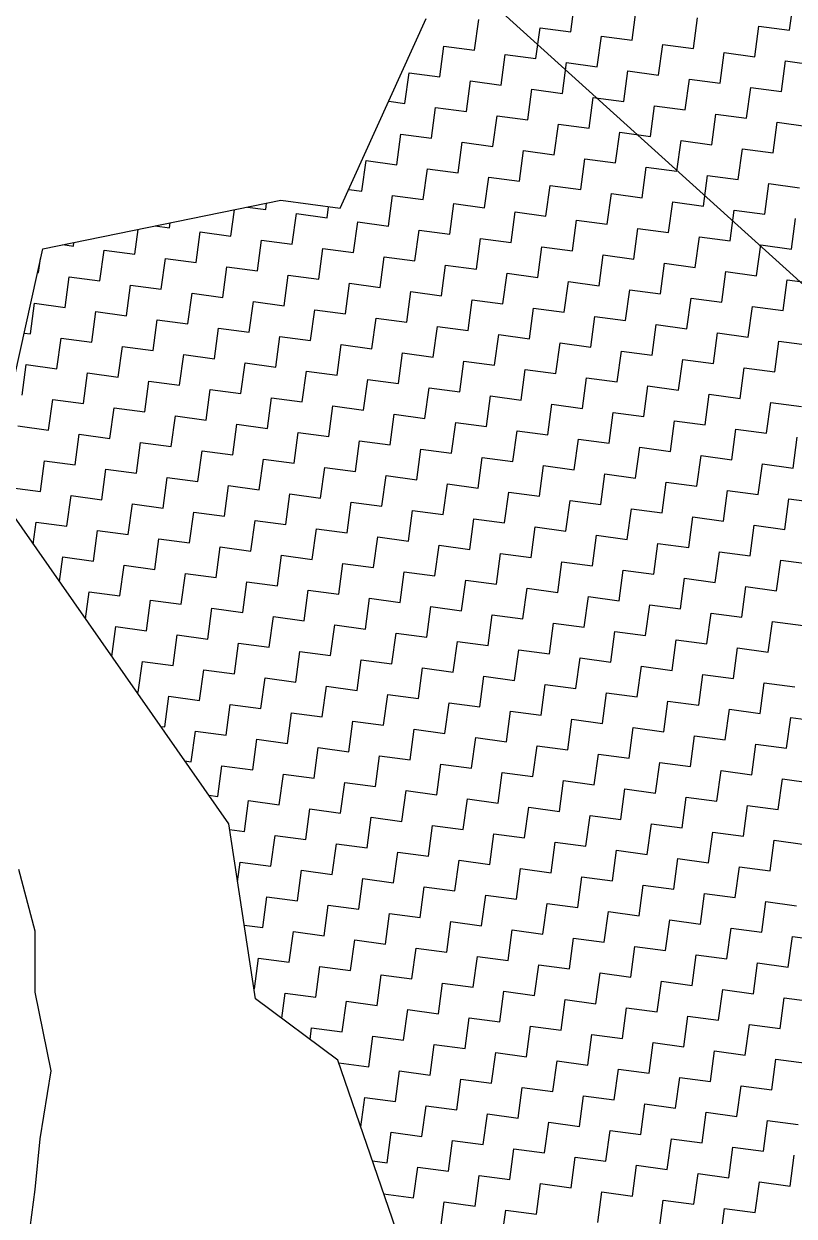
# Model space of a CAD drawing. Header units: metres. Extents: x 291974 to 293244, y 2020596 to 2023640.
# Drawn here: x 292241.9 to 292304.1, y 2021574.3 to 2021670.5 of the extents above; entities that cross this region are included whole.
import ezdxf

# ---------------------------------------------------------------- set-up
doc = ezdxf.new("R2010")
doc.units = ezdxf.units.M
doc.header["$MEASUREMENT"] = 0
for name, color, linetype in [('LINE_WATER', 4, 'Continuous'), ('POLY_HATCH', 12, 'Continuous'), ('POLY_PARCEL', 6, 'Continuous')]:
    doc.layers.add(name, color=color, linetype=linetype)

msp = doc.modelspace()

# ---------------------------------------------------------------- linework, layer by layer
at = {"layer": 'LINE_WATER'}
for p, q in [((292241.471, 2021602.263), (292242.783, 2021597.301)), ((292242.783, 2021597.301), (292242.777, 2021592.352)), ((292242.777, 2021592.352), (292244.077, 2021585.979)), ((292244.077, 2021585.979), (292243.172, 2021580.49)), ((292243.172, 2021580.49), (292242.788, 2021576.417)), ((292242.788, 2021576.417), (292242.373, 2021573.338))]:
    msp.add_line(p, q, dxfattribs=at)
at = {"layer": 'POLY_HATCH', "linetype": 'Continuous'}
for p, q in [((292286.064, 2021669.886), (292286.398, 2021672.363)), ((292303.741, 2021670.026), (292304.075, 2021672.503)), ((292291.019, 2021669.218), (292291.353, 2021671.696)), ((292278.298, 2021668.41), (292278.632, 2021670.888)), ((292283.253, 2021667.742), (292283.587, 2021670.22)), ((292283.587, 2021670.22), (292286.064, 2021669.886)), ((292295.975, 2021668.55), (292296.309, 2021671.028)), ((292300.93, 2021667.882), (292301.264, 2021670.36)), ((292301.264, 2021670.36), (292303.741, 2021670.026)), ((292288.208, 2021667.074), (292288.542, 2021669.552)), ((292288.542, 2021669.552), (292291.019, 2021669.218)), ((292275.486, 2021666.267), (292275.82, 2021668.744)), ((292275.82, 2021668.744), (292278.298, 2021668.41)), ((292293.163, 2021666.407), (292293.497, 2021668.884)), ((292293.497, 2021668.884), (292295.975, 2021668.55)), ((292298.118, 2021665.739), (292298.452, 2021668.216)), ((292298.452, 2021668.216), (292300.93, 2021667.882)), ((292280.441, 2021665.599), (292280.775, 2021668.076)), ((292280.775, 2021668.076), (292283.253, 2021667.742)), ((292285.396, 2021664.931), (292285.73, 2021667.408)), ((292285.73, 2021667.408), (292288.208, 2021667.074)), ((292303.073, 2021665.071), (292303.407, 2021667.548)), ((292303.407, 2021667.548), (292305.885, 2021667.214)), ((292272.675, 2021664.123), (292273.009, 2021666.6)), ((292273.009, 2021666.6), (292275.486, 2021666.267)), ((292290.352, 2021664.263), (292290.686, 2021666.74)), ((292290.686, 2021666.74), (292293.163, 2021666.407)), ((292277.63, 2021663.455), (292277.964, 2021665.933)), ((292277.964, 2021665.933), (292280.441, 2021665.599)), ((292295.307, 2021663.595), (292295.641, 2021666.073)), ((292295.641, 2021666.073), (292298.118, 2021665.739)), ((292300.262, 2021662.927), (292300.596, 2021665.405)), ((292300.596, 2021665.405), (292303.073, 2021665.071)), ((292282.585, 2021662.787), (292282.919, 2021665.265)), ((292282.919, 2021665.265), (292285.396, 2021664.931)), ((292287.54, 2021662.119), (292287.874, 2021664.597)), ((292287.874, 2021664.597), (292290.352, 2021664.263)), ((292271.364, 2021664.3), (292272.675, 2021664.123)), ((292274.818, 2021661.311), (292275.152, 2021663.789)), ((292275.152, 2021663.789), (292277.63, 2021663.455)), ((292292.495, 2021661.451), (292292.829, 2021663.929)), ((292292.829, 2021663.929), (292295.307, 2021663.595)), ((292279.773, 2021660.644), (292280.107, 2021663.121)), ((292280.107, 2021663.121), (292282.585, 2021662.787)), ((292284.729, 2021659.976), (292285.062, 2021662.453)), ((292285.062, 2021662.453), (292287.54, 2021662.119)), ((292297.45, 2021660.783), (292297.784, 2021663.261)), ((292297.784, 2021663.261), (292300.262, 2021662.927)), ((292302.405, 2021660.116), (292302.739, 2021662.593)), ((292302.739, 2021662.593), (292305.217, 2021662.259)), ((292272.007, 2021659.168), (292272.341, 2021661.645)), ((292272.341, 2021661.645), (292274.818, 2021661.311)), ((292289.684, 2021659.308), (292290.018, 2021661.785)), ((292290.018, 2021661.785), (292292.495, 2021661.451)), ((292276.962, 2021658.5), (292277.296, 2021660.977)), ((292277.296, 2021660.977), (292279.773, 2021660.644)), ((292294.639, 2021658.64), (292294.973, 2021661.117)), ((292294.973, 2021661.117), (292297.45, 2021660.783)), ((292281.917, 2021657.832), (292282.251, 2021660.31)), ((292282.251, 2021660.31), (292284.729, 2021659.976)), ((292286.872, 2021657.164), (292287.206, 2021659.642)), ((292287.206, 2021659.642), (292289.684, 2021659.308)), ((292299.594, 2021657.972), (292299.928, 2021660.45)), ((292299.928, 2021660.45), (292302.405, 2021660.116)), ((292269.195, 2021657.024), (292269.529, 2021659.502)), ((292269.529, 2021659.502), (292272.007, 2021659.168)), ((292274.15, 2021656.356), (292274.484, 2021658.834)), ((292274.484, 2021658.834), (292276.962, 2021658.5)), ((292291.827, 2021656.496), (292292.161, 2021658.974)), ((292292.161, 2021658.974), (292294.639, 2021658.64)), ((292279.106, 2021655.688), (292279.439, 2021658.166)), ((292279.439, 2021658.166), (292281.917, 2021657.832)), ((292296.782, 2021655.828), (292297.116, 2021658.306)), ((292297.116, 2021658.306), (292299.594, 2021657.972)), ((292301.738, 2021655.16), (292302.072, 2021657.638)), ((292302.072, 2021657.638), (292304.549, 2021657.304)), ((292268.131, 2021657.168), (292269.195, 2021657.024)), ((292271.339, 2021654.213), (292271.673, 2021656.69)), ((292271.673, 2021656.69), (292274.15, 2021656.356)), ((292284.061, 2021655.02), (292284.395, 2021657.498)), ((292284.395, 2021657.498), (292286.872, 2021657.164)), ((292289.016, 2021654.353), (292289.35, 2021656.83)), ((292289.35, 2021656.83), (292291.827, 2021656.496)), ((292259.968, 2021655.745), (292261.429, 2021655.548)), ((292261.429, 2021655.548), (292261.497, 2021656.056)), ((292266.384, 2021654.881), (292266.504, 2021655.77)), ((292276.294, 2021653.545), (292276.628, 2021656.022)), ((292276.628, 2021656.022), (292279.106, 2021655.688)), ((292293.971, 2021653.685), (292294.305, 2021656.162)), ((292294.305, 2021656.162), (292296.782, 2021655.828)), ((292258.617, 2021653.405), (292258.903, 2021655.529)), ((292263.572, 2021652.737), (292263.906, 2021655.214)), ((292263.906, 2021655.214), (292266.384, 2021654.881)), ((292281.249, 2021652.877), (292281.583, 2021655.354)), ((292281.583, 2021655.354), (292284.061, 2021655.02)), ((292298.926, 2021653.017), (292299.26, 2021655.494)), ((292299.26, 2021655.494), (292301.738, 2021655.16)), ((292303.881, 2021652.349), (292304.215, 2021654.827)), ((292250.85, 2021651.929), (292251.122, 2021653.947)), ((292252.507, 2021654.228), (292253.662, 2021654.073)), ((292253.662, 2021654.073), (292253.716, 2021654.474)), ((292268.527, 2021652.069), (292268.861, 2021654.547)), ((292268.861, 2021654.547), (292271.339, 2021654.213)), ((292273.483, 2021651.401), (292273.816, 2021653.879)), ((292273.816, 2021653.879), (292276.294, 2021653.545)), ((292286.204, 2021652.209), (292286.538, 2021654.687)), ((292286.538, 2021654.687), (292289.016, 2021654.353)), ((292291.159, 2021651.541), (292291.493, 2021654.019)), ((292291.493, 2021654.019), (292293.971, 2021653.685)), ((292245.895, 2021652.597), (292245.935, 2021652.892)), ((292255.806, 2021651.261), (292256.14, 2021653.739)), ((292256.14, 2021653.739), (292258.617, 2021653.405)), ((292260.761, 2021650.593), (292261.095, 2021653.071)), ((292261.095, 2021653.071), (292263.572, 2021652.737)), ((292278.438, 2021650.733), (292278.772, 2021653.211)), ((292278.772, 2021653.211), (292281.249, 2021652.877)), ((292296.115, 2021650.873), (292296.449, 2021653.351)), ((292296.449, 2021653.351), (292298.926, 2021653.017)), ((292245.046, 2021652.711), (292245.895, 2021652.597)), ((292248.039, 2021649.785), (292248.373, 2021652.263)), ((292248.373, 2021652.263), (292250.85, 2021651.929)), ((292265.716, 2021649.925), (292266.05, 2021652.403)), ((292266.05, 2021652.403), (292268.527, 2021652.069)), ((292283.393, 2021650.065), (292283.727, 2021652.543)), ((292283.727, 2021652.543), (292286.204, 2021652.209)), ((292288.348, 2021649.397), (292288.682, 2021651.875)), ((292288.682, 2021651.875), (292291.159, 2021651.541)), ((292301.07, 2021650.205), (292301.404, 2021652.683)), ((292301.404, 2021652.683), (292303.881, 2021652.349)), ((292243.084, 2021650.453), (292243.236, 2021651.584)), ((292252.994, 2021649.118), (292253.328, 2021651.595)), ((292253.328, 2021651.595), (292255.806, 2021651.261)), ((292257.949, 2021648.45), (292258.283, 2021650.927)), ((292258.283, 2021650.927), (292260.761, 2021650.593)), ((292270.671, 2021649.257), (292271.005, 2021651.735)), ((292271.005, 2021651.735), (292273.483, 2021651.401)), ((292275.626, 2021648.59), (292275.96, 2021651.067)), ((292275.96, 2021651.067), (292278.438, 2021650.733)), ((292293.303, 2021648.73), (292293.637, 2021651.207)), ((292293.637, 2021651.207), (292296.115, 2021650.873)), ((292242.99, 2021650.466), (292243.084, 2021650.453)), ((292245.227, 2021647.642), (292245.561, 2021650.119)), ((292245.561, 2021650.119), (292248.039, 2021649.785)), ((292262.904, 2021647.782), (292263.238, 2021650.259)), ((292263.238, 2021650.259), (292265.716, 2021649.925)), ((292280.581, 2021647.922), (292280.915, 2021650.399)), ((292280.915, 2021650.399), (292283.393, 2021650.065)), ((292298.258, 2021648.062), (292298.592, 2021650.539)), ((292298.592, 2021650.539), (292301.07, 2021650.205)), ((292250.183, 2021646.974), (292250.516, 2021649.451)), ((292250.516, 2021649.451), (292252.994, 2021649.118)), ((292267.859, 2021647.114), (292268.193, 2021649.591)), ((292268.193, 2021649.591), (292270.671, 2021649.257)), ((292285.536, 2021647.254), (292285.87, 2021649.731)), ((292285.87, 2021649.731), (292288.348, 2021649.397)), ((292290.492, 2021646.586), (292290.825, 2021649.064)), ((292290.825, 2021649.064), (292293.303, 2021648.73)), ((292303.213, 2021647.394), (292303.547, 2021649.871)), ((292303.547, 2021649.871), (292306.025, 2021649.537)), ((292255.138, 2021646.306), (292255.472, 2021648.784)), ((292255.472, 2021648.784), (292257.949, 2021648.45)), ((292260.093, 2021645.638), (292260.427, 2021648.116)), ((292260.427, 2021648.116), (292262.904, 2021647.782)), ((292272.815, 2021646.446), (292273.149, 2021648.924)), ((292273.149, 2021648.924), (292275.626, 2021648.59)), ((292277.77, 2021645.778), (292278.104, 2021648.256)), ((292278.104, 2021648.256), (292280.581, 2021647.922)), ((292295.447, 2021645.918), (292295.781, 2021648.396)), ((292295.781, 2021648.396), (292298.258, 2021648.062)), ((292242.416, 2021645.498), (292242.75, 2021647.976)), ((292242.75, 2021647.976), (292245.227, 2021647.642)), ((292247.371, 2021644.83), (292247.705, 2021647.308)), ((292247.705, 2021647.308), (292250.183, 2021646.974)), ((292265.048, 2021644.97), (292265.382, 2021647.448)), ((292265.382, 2021647.448), (292267.859, 2021647.114)), ((292282.725, 2021645.11), (292283.059, 2021647.588)), ((292283.059, 2021647.588), (292285.536, 2021647.254)), ((292300.402, 2021645.25), (292300.736, 2021647.728)), ((292300.736, 2021647.728), (292303.213, 2021647.394)), ((292252.326, 2021644.162), (292252.66, 2021646.64)), ((292252.66, 2021646.64), (292255.138, 2021646.306)), ((292270.003, 2021644.302), (292270.337, 2021646.78)), ((292270.337, 2021646.78), (292272.815, 2021646.446)), ((292274.958, 2021643.634), (292275.292, 2021646.112)), ((292275.292, 2021646.112), (292277.77, 2021645.778)), ((292287.68, 2021644.442), (292288.014, 2021646.92)), ((292288.014, 2021646.92), (292290.492, 2021646.586)), ((292292.635, 2021643.774), (292292.969, 2021646.252)), ((292292.969, 2021646.252), (292295.447, 2021645.918)), ((292241.908, 2021645.567), (292242.416, 2021645.498)), ((292244.56, 2021642.687), (292244.893, 2021645.164)), ((292244.893, 2021645.164), (292247.371, 2021644.83)), ((292257.281, 2021643.494), (292257.615, 2021645.972)), ((292257.615, 2021645.972), (292260.093, 2021645.638)), ((292262.236, 2021642.827), (292262.57, 2021645.304)), ((292262.57, 2021645.304), (292265.048, 2021644.97)), ((292279.913, 2021642.967), (292280.247, 2021645.444)), ((292280.247, 2021645.444), (292282.725, 2021645.11)), ((292297.59, 2021643.107), (292297.924, 2021645.584)), ((292297.924, 2021645.584), (292300.402, 2021645.25)), ((292249.515, 2021642.019), (292249.849, 2021644.496)), ((292249.849, 2021644.496), (292252.326, 2021644.162)), ((292267.192, 2021642.159), (292267.526, 2021644.636)), ((292267.526, 2021644.636), (292270.003, 2021644.302)), ((292284.869, 2021642.299), (292285.202, 2021644.776)), ((292285.202, 2021644.776), (292287.68, 2021644.442)), ((292302.545, 2021642.439), (292302.879, 2021644.916)), ((292302.879, 2021644.916), (292305.357, 2021644.582)), ((292254.47, 2021641.351), (292254.804, 2021643.828)), ((292254.804, 2021643.828), (292257.281, 2021643.494)), ((292272.147, 2021641.491), (292272.481, 2021643.968)), ((292272.481, 2021643.968), (292274.958, 2021643.634)), ((292277.102, 2021640.823), (292277.436, 2021643.301)), ((292277.436, 2021643.301), (292279.913, 2021642.967)), ((292289.824, 2021641.631), (292290.158, 2021644.108)), ((292290.158, 2021644.108), (292292.635, 2021643.774)), ((292294.779, 2021640.963), (292295.113, 2021643.441)), ((292295.113, 2021643.441), (292297.59, 2021643.107)), ((292241.748, 2021640.543), (292242.082, 2021643.021)), ((292242.082, 2021643.021), (292244.56, 2021642.687)), ((292246.703, 2021639.875), (292247.037, 2021642.353)), ((292247.037, 2021642.353), (292249.515, 2021642.019)), ((292259.425, 2021640.683), (292259.759, 2021643.161)), ((292259.759, 2021643.161), (292262.236, 2021642.827)), ((292264.38, 2021640.015), (292264.714, 2021642.493)), ((292264.714, 2021642.493), (292267.192, 2021642.159)), ((292282.057, 2021640.155), (292282.391, 2021642.633)), ((292282.391, 2021642.633), (292284.869, 2021642.299)), ((292299.734, 2021640.295), (292300.068, 2021642.773)), ((292300.068, 2021642.773), (292302.545, 2021642.439)), ((292251.658, 2021639.207), (292251.992, 2021641.685)), ((292251.992, 2021641.685), (292254.47, 2021641.351)), ((292269.335, 2021639.347), (292269.669, 2021641.825)), ((292269.669, 2021641.825), (292272.147, 2021641.491)), ((292287.012, 2021639.487), (292287.346, 2021641.965)), ((292287.346, 2021641.965), (292289.824, 2021641.631)), ((292291.967, 2021638.819), (292292.301, 2021641.297)), ((292292.301, 2021641.297), (292294.779, 2021640.963)), ((292256.613, 2021638.539), (292256.947, 2021641.017)), ((292256.947, 2021641.017), (292259.425, 2021640.683)), ((292261.569, 2021637.871), (292261.903, 2021640.349)), ((292261.903, 2021640.349), (292264.38, 2021640.015)), ((292274.29, 2021638.679), (292274.624, 2021641.157)), ((292274.624, 2021641.157), (292277.102, 2021640.823)), ((292279.246, 2021638.011), (292279.579, 2021640.489)), ((292279.579, 2021640.489), (292282.057, 2021640.155)), ((292296.922, 2021638.151), (292297.256, 2021640.629)), ((292297.256, 2021640.629), (292299.734, 2021640.295)), ((292243.892, 2021637.731), (292244.226, 2021640.209)), ((292244.226, 2021640.209), (292246.703, 2021639.875)), ((292248.847, 2021637.064), (292249.181, 2021639.541)), ((292249.181, 2021639.541), (292251.658, 2021639.207)), ((292266.524, 2021637.204), (292266.858, 2021639.681)), ((292266.858, 2021639.681), (292269.335, 2021639.347)), ((292284.201, 2021637.344), (292284.535, 2021639.821)), ((292284.535, 2021639.821), (292287.012, 2021639.487)), ((292301.878, 2021637.484), (292302.212, 2021639.961)), ((292302.212, 2021639.961), (292304.689, 2021639.627)), ((292253.802, 2021636.396), (292254.136, 2021638.873)), ((292254.136, 2021638.873), (292256.613, 2021638.539)), ((292271.479, 2021636.536), (292271.813, 2021639.013)), ((292271.813, 2021639.013), (292274.29, 2021638.679)), ((292289.156, 2021636.676), (292289.49, 2021639.153)), ((292289.49, 2021639.153), (292291.967, 2021638.819)), ((292294.111, 2021636.008), (292294.445, 2021638.485)), ((292294.445, 2021638.485), (292296.922, 2021638.151)), ((292241.414, 2021638.065), (292243.892, 2021637.731)), ((292246.035, 2021634.92), (292246.369, 2021637.398)), ((292246.369, 2021637.398), (292248.847, 2021637.064)), ((292258.757, 2021635.728), (292259.091, 2021638.205)), ((292259.091, 2021638.205), (292261.569, 2021637.871)), ((292263.712, 2021635.06), (292264.046, 2021637.538)), ((292264.046, 2021637.538), (292266.524, 2021637.204)), ((292276.434, 2021635.868), (292276.768, 2021638.345)), ((292276.768, 2021638.345), (292279.246, 2021638.011)), ((292281.389, 2021635.2), (292281.723, 2021637.678)), ((292281.723, 2021637.678), (292284.201, 2021637.344)), ((292299.066, 2021635.34), (292299.4, 2021637.817)), ((292299.4, 2021637.817), (292301.878, 2021637.484)), ((292250.99, 2021634.252), (292251.324, 2021636.73)), ((292251.324, 2021636.73), (292253.802, 2021636.396)), ((292268.667, 2021634.392), (292269.001, 2021636.87)), ((292269.001, 2021636.87), (292271.479, 2021636.536)), ((292286.344, 2021634.532), (292286.678, 2021637.01)), ((292286.678, 2021637.01), (292289.156, 2021636.676)), ((292304.021, 2021634.672), (292304.355, 2021637.15)), ((292255.946, 2021633.584), (292256.28, 2021636.062)), ((292256.28, 2021636.062), (292258.757, 2021635.728)), ((292273.622, 2021633.724), (292273.956, 2021636.202)), ((292273.956, 2021636.202), (292276.434, 2021635.868)), ((292278.578, 2021633.056), (292278.912, 2021635.534)), ((292278.912, 2021635.534), (292281.389, 2021635.2)), ((292291.299, 2021633.864), (292291.633, 2021636.342)), ((292291.633, 2021636.342), (292294.111, 2021636.008)), ((292296.255, 2021633.196), (292296.589, 2021635.674)), ((292296.589, 2021635.674), (292299.066, 2021635.34)), ((292243.224, 2021632.776), (292243.558, 2021635.254)), ((292243.558, 2021635.254), (292246.035, 2021634.92)), ((292248.179, 2021632.108), (292248.513, 2021634.586)), ((292248.513, 2021634.586), (292250.99, 2021634.252)), ((292260.901, 2021632.916), (292261.235, 2021635.394)), ((292261.235, 2021635.394), (292263.712, 2021635.06)), ((292265.856, 2021632.248), (292266.19, 2021634.726)), ((292266.19, 2021634.726), (292268.667, 2021634.392)), ((292283.533, 2021632.388), (292283.867, 2021634.866)), ((292283.867, 2021634.866), (292286.344, 2021634.532)), ((292301.21, 2021632.528), (292301.544, 2021635.006)), ((292301.544, 2021635.006), (292304.021, 2021634.672)), ((292253.134, 2021631.441), (292253.468, 2021633.918)), ((292253.468, 2021633.918), (292255.946, 2021633.584)), ((292270.811, 2021631.581), (292271.145, 2021634.058)), ((292271.145, 2021634.058), (292273.622, 2021633.724)), ((292288.488, 2021631.721), (292288.822, 2021634.198)), ((292288.822, 2021634.198), (292291.299, 2021633.864)), ((292240.746, 2021633.11), (292243.224, 2021632.776)), ((292258.089, 2021630.773), (292258.423, 2021633.25)), ((292258.423, 2021633.25), (292260.901, 2021632.916)), ((292263.044, 2021630.105), (292263.378, 2021632.582)), ((292263.378, 2021632.582), (292265.856, 2021632.248)), ((292275.766, 2021630.913), (292276.1, 2021633.39)), ((292276.1, 2021633.39), (292278.578, 2021633.056)), ((292280.721, 2021630.245), (292281.055, 2021632.722)), ((292281.055, 2021632.722), (292283.533, 2021632.388)), ((292293.443, 2021631.053), (292293.777, 2021633.53)), ((292293.777, 2021633.53), (292296.255, 2021633.196)), ((292298.398, 2021630.385), (292298.732, 2021632.862)), ((292298.732, 2021632.862), (292301.21, 2021632.528)), ((292245.367, 2021629.965), (292245.701, 2021632.442)), ((292245.701, 2021632.442), (292248.179, 2021632.108)), ((292250.323, 2021629.297), (292250.656, 2021631.775)), ((292250.656, 2021631.775), (292253.134, 2021631.441)), ((292267.999, 2021629.437), (292268.333, 2021631.914)), ((292268.333, 2021631.914), (292270.811, 2021631.581)), ((292285.676, 2021629.577), (292286.01, 2021632.054)), ((292286.01, 2021632.054), (292288.488, 2021631.721)), ((292303.353, 2021629.717), (292303.687, 2021632.194)), ((292303.687, 2021632.194), (292306.165, 2021631.861)), ((292255.278, 2021628.629), (292255.612, 2021631.107)), ((292255.612, 2021631.107), (292258.089, 2021630.773)), ((292272.955, 2021628.769), (292273.289, 2021631.247)), ((292273.289, 2021631.247), (292275.766, 2021630.913)), ((292290.632, 2021628.909), (292290.965, 2021631.387)), ((292290.965, 2021631.387), (292293.443, 2021631.053)), ((292295.587, 2021628.241), (292295.921, 2021630.719)), ((292295.921, 2021630.719), (292298.398, 2021630.385)), ((292242.652, 2021628.534), (292242.89, 2021630.299)), ((292242.89, 2021630.299), (292245.367, 2021629.965)), ((292260.233, 2021627.961), (292260.567, 2021630.439)), ((292260.567, 2021630.439), (292263.044, 2021630.105)), ((292265.188, 2021627.293), (292265.522, 2021629.771)), ((292265.522, 2021629.771), (292267.999, 2021629.437)), ((292277.91, 2021628.101), (292278.244, 2021630.579)), ((292278.244, 2021630.579), (292280.721, 2021630.245)), ((292282.865, 2021627.433), (292283.199, 2021629.911)), ((292283.199, 2021629.911), (292285.676, 2021629.577)), ((292300.542, 2021627.573), (292300.876, 2021630.051)), ((292300.876, 2021630.051), (292303.353, 2021629.717)), ((292247.511, 2021627.153), (292247.845, 2021629.631)), ((292247.845, 2021629.631), (292250.323, 2021629.297)), ((292252.466, 2021626.485), (292252.8, 2021628.963)), ((292252.8, 2021628.963), (292255.278, 2021628.629)), ((292270.143, 2021626.625), (292270.477, 2021629.103)), ((292270.477, 2021629.103), (292272.955, 2021628.769)), ((292287.82, 2021626.765), (292288.154, 2021629.243)), ((292288.154, 2021629.243), (292290.632, 2021628.909)), ((292257.421, 2021625.818), (292257.755, 2021628.295)), ((292257.755, 2021628.295), (292260.233, 2021627.961)), ((292275.098, 2021625.958), (292275.432, 2021628.435)), ((292275.432, 2021628.435), (292277.91, 2021628.101)), ((292280.053, 2021625.29), (292280.387, 2021627.767)), ((292280.387, 2021627.767), (292282.865, 2021627.433)), ((292292.775, 2021626.098), (292293.109, 2021628.575)), ((292293.109, 2021628.575), (292295.587, 2021628.241)), ((292297.73, 2021625.43), (292298.064, 2021627.907)), ((292298.064, 2021627.907), (292300.542, 2021627.573)), ((292244.766, 2021625.506), (292245.033, 2021627.487)), ((292245.033, 2021627.487), (292247.511, 2021627.153)), ((292249.655, 2021624.342), (292249.989, 2021626.819)), ((292249.989, 2021626.819), (292252.466, 2021626.485)), ((292262.376, 2021625.15), (292262.71, 2021627.627)), ((292262.71, 2021627.627), (292265.188, 2021627.293)), ((292267.332, 2021624.482), (292267.666, 2021626.959)), ((292267.666, 2021626.959), (292270.143, 2021626.625)), ((292285.009, 2021624.622), (292285.342, 2021627.099)), ((292285.342, 2021627.099), (292287.82, 2021626.765)), ((292302.685, 2021624.762), (292303.019, 2021627.239)), ((292303.019, 2021627.239), (292305.497, 2021626.905)), ((292254.61, 2021623.674), (292254.944, 2021626.151)), ((292254.944, 2021626.151), (292257.421, 2021625.818)), ((292272.287, 2021623.814), (292272.621, 2021626.291)), ((292272.621, 2021626.291), (292275.098, 2021625.958)), ((292289.964, 2021623.954), (292290.298, 2021626.431)), ((292290.298, 2021626.431), (292292.775, 2021626.098)), ((292259.565, 2021623.006), (292259.899, 2021625.484)), ((292259.899, 2021625.484), (292262.376, 2021625.15)), ((292277.242, 2021623.146), (292277.576, 2021625.624)), ((292277.576, 2021625.624), (292280.053, 2021625.29)), ((292282.197, 2021622.478), (292282.531, 2021624.956)), ((292282.531, 2021624.956), (292285.009, 2021624.622)), ((292294.919, 2021623.286), (292295.253, 2021625.764)), ((292295.253, 2021625.764), (292297.73, 2021625.43)), ((292299.874, 2021622.618), (292300.208, 2021625.096)), ((292300.208, 2021625.096), (292302.685, 2021624.762)), ((292246.881, 2021622.478), (292247.177, 2021624.676)), ((292247.177, 2021624.676), (292249.655, 2021624.342)), ((292251.798, 2021621.53), (292252.132, 2021624.008)), ((292252.132, 2021624.008), (292254.61, 2021623.674)), ((292264.52, 2021622.338), (292264.854, 2021624.816)), ((292264.854, 2021624.816), (292267.332, 2021624.482)), ((292269.475, 2021621.67), (292269.809, 2021624.148)), ((292269.809, 2021624.148), (292272.287, 2021623.814)), ((292287.152, 2021621.81), (292287.486, 2021624.288)), ((292287.486, 2021624.288), (292289.964, 2021623.954)), ((292256.753, 2021620.862), (292257.087, 2021623.34)), ((292257.087, 2021623.34), (292259.565, 2021623.006)), ((292274.43, 2021621.002), (292274.764, 2021623.48)), ((292274.764, 2021623.48), (292277.242, 2021623.146)), ((292292.107, 2021621.142), (292292.441, 2021623.62)), ((292292.441, 2021623.62), (292294.919, 2021623.286)), ((292261.709, 2021620.195), (292262.043, 2021622.672)), ((292262.043, 2021622.672), (292264.52, 2021622.338)), ((292266.664, 2021619.527), (292266.998, 2021622.004)), ((292266.998, 2021622.004), (292269.475, 2021621.67)), ((292279.385, 2021620.335), (292279.719, 2021622.812)), ((292279.719, 2021622.812), (292282.197, 2021622.478)), ((292284.341, 2021619.667), (292284.675, 2021622.144)), ((292284.675, 2021622.144), (292287.152, 2021621.81)), ((292297.062, 2021620.474), (292297.396, 2021622.952)), ((292297.396, 2021622.952), (292299.874, 2021622.618)), ((292302.018, 2021619.807), (292302.352, 2021622.284)), ((292302.352, 2021622.284), (292304.829, 2021621.95)), ((292248.995, 2021619.45), (292249.321, 2021621.864)), ((292249.321, 2021621.864), (292251.798, 2021621.53)), ((292253.942, 2021618.719), (292254.276, 2021621.196)), ((292254.276, 2021621.196), (292256.753, 2021620.862)), ((292271.619, 2021618.859), (292271.953, 2021621.336)), ((292271.953, 2021621.336), (292274.43, 2021621.002)), ((292289.296, 2021618.999), (292289.63, 2021621.476)), ((292289.63, 2021621.476), (292292.107, 2021621.142)), ((292258.897, 2021618.051), (292259.231, 2021620.528)), ((292259.231, 2021620.528), (292261.709, 2021620.195)), ((292276.574, 2021618.191), (292276.908, 2021620.668)), ((292276.908, 2021620.668), (292279.385, 2021620.335)), ((292294.251, 2021618.331), (292294.585, 2021620.808)), ((292294.585, 2021620.808), (292297.062, 2021620.474)), ((292299.206, 2021617.663), (292299.54, 2021620.141)), ((292299.54, 2021620.141), (292302.018, 2021619.807)), ((292263.852, 2021617.383), (292264.186, 2021619.861)), ((292264.186, 2021619.861), (292266.664, 2021619.527)), ((292268.807, 2021616.715), (292269.141, 2021619.193)), ((292269.141, 2021619.193), (292271.619, 2021618.859)), ((292281.529, 2021617.523), (292281.863, 2021620.001)), ((292281.863, 2021620.001), (292284.341, 2021619.667)), ((292286.484, 2021616.855), (292286.818, 2021619.333)), ((292286.818, 2021619.333), (292289.296, 2021618.999)), ((292251.13, 2021616.575), (292251.464, 2021619.053)), ((292251.464, 2021619.053), (292253.942, 2021618.719)), ((292256.086, 2021615.907), (292256.419, 2021618.385)), ((292256.419, 2021618.385), (292258.897, 2021618.051)), ((292273.762, 2021616.047), (292274.096, 2021618.525)), ((292274.096, 2021618.525), (292276.574, 2021618.191)), ((292291.439, 2021616.187), (292291.773, 2021618.665)), ((292291.773, 2021618.665), (292294.251, 2021618.331)), ((292261.041, 2021615.239), (292261.375, 2021617.717)), ((292261.375, 2021617.717), (292263.852, 2021617.383)), ((292278.718, 2021615.379), (292279.052, 2021617.857)), ((292279.052, 2021617.857), (292281.529, 2021617.523)), ((292283.673, 2021614.711), (292284.007, 2021617.189)), ((292284.007, 2021617.189), (292286.484, 2021616.855)), ((292296.395, 2021615.519), (292296.728, 2021617.997)), ((292296.728, 2021617.997), (292299.206, 2021617.663)), ((292301.35, 2021614.851), (292301.684, 2021617.329)), ((292301.684, 2021617.329), (292304.161, 2021616.995)), ((292250.99, 2021616.594), (292251.13, 2021616.575)), ((292253.274, 2021613.764), (292253.608, 2021616.241)), ((292253.608, 2021616.241), (292256.086, 2021615.907)), ((292265.996, 2021614.572), (292266.33, 2021617.049)), ((292266.33, 2021617.049), (292268.807, 2021616.715)), ((292270.951, 2021613.904), (292271.285, 2021616.381)), ((292271.285, 2021616.381), (292273.762, 2021616.047)), ((292288.628, 2021614.044), (292288.962, 2021616.521)), ((292288.962, 2021616.521), (292291.439, 2021616.187)), ((292258.229, 2021613.096), (292258.563, 2021615.573)), ((292258.563, 2021615.573), (292261.041, 2021615.239)), ((292275.906, 2021613.236), (292276.24, 2021615.713)), ((292276.24, 2021615.713), (292278.718, 2021615.379)), ((292293.583, 2021613.376), (292293.917, 2021615.853)), ((292293.917, 2021615.853), (292296.395, 2021615.519)), ((292263.184, 2021612.428), (292263.518, 2021614.905)), ((292263.518, 2021614.905), (292265.996, 2021614.572)), ((292280.861, 2021612.568), (292281.195, 2021615.045)), ((292281.195, 2021615.045), (292283.673, 2021614.711)), ((292285.816, 2021611.9), (292286.15, 2021614.378)), ((292286.15, 2021614.378), (292288.628, 2021614.044)), ((292298.538, 2021612.708), (292298.872, 2021615.185)), ((292298.872, 2021615.185), (292301.35, 2021614.851)), ((292303.493, 2021612.04), (292303.827, 2021614.518)), ((292303.827, 2021614.518), (292306.305, 2021614.184)), ((292252.935, 2021613.809), (292253.274, 2021613.764)), ((292255.418, 2021610.952), (292255.752, 2021613.43)), ((292255.752, 2021613.43), (292258.229, 2021613.096)), ((292268.139, 2021611.76), (292268.473, 2021614.238)), ((292268.473, 2021614.238), (292270.951, 2021613.904)), ((292273.095, 2021611.092), (292273.429, 2021613.57)), ((292273.429, 2021613.57), (292275.906, 2021613.236)), ((292290.772, 2021611.232), (292291.105, 2021613.71)), ((292291.105, 2021613.71), (292293.583, 2021613.376)), ((292260.373, 2021610.284), (292260.707, 2021612.762)), ((292260.707, 2021612.762), (292263.184, 2021612.428)), ((292278.05, 2021610.424), (292278.384, 2021612.902)), ((292278.384, 2021612.902), (292280.861, 2021612.568)), ((292295.727, 2021610.564), (292296.061, 2021613.042)), ((292296.061, 2021613.042), (292298.538, 2021612.708)), ((292300.682, 2021609.896), (292301.016, 2021612.374)), ((292301.016, 2021612.374), (292303.493, 2021612.04)), ((292265.328, 2021609.616), (292265.662, 2021612.094)), ((292265.662, 2021612.094), (292268.139, 2021611.76)), ((292270.283, 2021608.948), (292270.617, 2021611.426)), ((292270.617, 2021611.426), (292273.095, 2021611.092)), ((292283.005, 2021609.756), (292283.339, 2021612.234)), ((292283.339, 2021612.234), (292285.816, 2021611.9)), ((292287.96, 2021609.088), (292288.294, 2021611.566)), ((292288.294, 2021611.566), (292290.772, 2021611.232)), ((292254.879, 2021611.025), (292255.418, 2021610.952)), ((292257.561, 2021608.141), (292257.895, 2021610.618)), ((292257.895, 2021610.618), (292260.373, 2021610.284)), ((292275.238, 2021608.281), (292275.572, 2021610.758)), ((292275.572, 2021610.758), (292278.05, 2021610.424)), ((292292.915, 2021608.421), (292293.249, 2021610.898)), ((292293.249, 2021610.898), (292295.727, 2021610.564)), ((292262.516, 2021607.473), (292262.85, 2021609.95)), ((292262.85, 2021609.95), (292265.328, 2021609.616)), ((292280.193, 2021607.613), (292280.527, 2021610.09)), ((292280.527, 2021610.09), (292283.005, 2021609.756)), ((292297.87, 2021607.753), (292298.204, 2021610.23)), ((292298.204, 2021610.23), (292300.682, 2021609.896)), ((292302.825, 2021607.085), (292303.159, 2021609.562)), ((292303.159, 2021609.562), (292305.637, 2021609.228)), ((292267.472, 2021606.805), (292267.806, 2021609.282)), ((292267.806, 2021609.282), (292270.283, 2021608.948)), ((292272.427, 2021606.137), (292272.761, 2021608.615)), ((292272.761, 2021608.615), (292275.238, 2021608.281)), ((292285.148, 2021606.945), (292285.482, 2021609.422)), ((292285.482, 2021609.422), (292287.96, 2021609.088)), ((292290.104, 2021606.277), (292290.438, 2021608.755)), ((292290.438, 2021608.755), (292292.915, 2021608.421)), ((292256.824, 2021608.24), (292257.561, 2021608.141)), ((292259.705, 2021605.329), (292260.039, 2021607.807)), ((292260.039, 2021607.807), (292262.516, 2021607.473)), ((292277.382, 2021605.469), (292277.716, 2021607.947)), ((292277.716, 2021607.947), (292280.193, 2021607.613)), ((292295.059, 2021605.609), (292295.393, 2021608.087)), ((292295.393, 2021608.087), (292297.87, 2021607.753)), ((292264.66, 2021604.661), (292264.994, 2021607.139)), ((292264.994, 2021607.139), (292267.472, 2021606.805)), ((292282.337, 2021604.801), (292282.671, 2021607.279)), ((292282.671, 2021607.279), (292285.148, 2021606.945)), ((292287.292, 2021604.133), (292287.626, 2021606.611)), ((292287.626, 2021606.611), (292290.104, 2021606.277)), ((292300.014, 2021604.941), (292300.348, 2021607.419)), ((292300.348, 2021607.419), (292302.825, 2021607.085)), ((292269.615, 2021603.993), (292269.949, 2021606.471)), ((292269.949, 2021606.471), (292272.427, 2021606.137)), ((292274.57, 2021603.325), (292274.904, 2021605.803)), ((292274.904, 2021605.803), (292277.382, 2021605.469)), ((292292.247, 2021603.465), (292292.581, 2021605.943)), ((292292.581, 2021605.943), (292295.059, 2021605.609)), ((292258.508, 2021605.49), (292259.705, 2021605.329)), ((292261.849, 2021602.518), (292262.182, 2021604.995)), ((292262.182, 2021604.995), (292264.66, 2021604.661)), ((292279.525, 2021602.658), (292279.859, 2021605.135)), ((292279.859, 2021605.135), (292282.337, 2021604.801)), ((292297.202, 2021602.798), (292297.536, 2021605.275)), ((292297.536, 2021605.275), (292300.014, 2021604.941)), ((292266.804, 2021601.85), (292267.138, 2021604.327)), ((292267.138, 2021604.327), (292269.615, 2021603.993)), ((292284.481, 2021601.99), (292284.815, 2021604.467)), ((292284.815, 2021604.467), (292287.292, 2021604.133)), ((292289.436, 2021601.322), (292289.77, 2021603.799)), ((292289.77, 2021603.799), (292292.247, 2021603.465)), ((292302.158, 2021602.13), (292302.491, 2021604.607)), ((292302.491, 2021604.607), (292304.969, 2021604.273)), ((292259.157, 2021601.261), (292259.371, 2021602.852)), ((292259.371, 2021602.852), (292261.849, 2021602.518)), ((292271.759, 2021601.182), (292272.093, 2021603.659)), ((292272.093, 2021603.659), (292274.57, 2021603.325)), ((292276.714, 2021600.514), (292277.048, 2021602.992)), ((292277.048, 2021602.992), (292279.525, 2021602.658)), ((292294.391, 2021600.654), (292294.725, 2021603.132)), ((292294.725, 2021603.132), (292297.202, 2021602.798)), ((292263.992, 2021599.706), (292264.326, 2021602.184)), ((292264.326, 2021602.184), (292266.804, 2021601.85)), ((292281.669, 2021599.846), (292282.003, 2021602.324)), ((292282.003, 2021602.324), (292284.481, 2021601.99)), ((292299.346, 2021599.986), (292299.68, 2021602.464)), ((292299.68, 2021602.464), (292302.158, 2021602.13)), ((292268.947, 2021599.038), (292269.281, 2021601.516)), ((292269.281, 2021601.516), (292271.759, 2021601.182)), ((292273.902, 2021598.37), (292274.236, 2021600.848)), ((292274.236, 2021600.848), (292276.714, 2021600.514)), ((292286.624, 2021599.178), (292286.958, 2021601.656)), ((292286.958, 2021601.656), (292289.436, 2021601.322)), ((292291.579, 2021598.51), (292291.913, 2021600.988)), ((292291.913, 2021600.988), (292294.391, 2021600.654)), ((292261.181, 2021597.562), (292261.515, 2021600.04)), ((292261.515, 2021600.04), (292263.992, 2021599.706)), ((292278.858, 2021597.702), (292279.192, 2021600.18)), ((292279.192, 2021600.18), (292281.669, 2021599.846)), ((292296.535, 2021597.842), (292296.868, 2021600.32)), ((292296.868, 2021600.32), (292299.346, 2021599.986)), ((292266.136, 2021596.895), (292266.47, 2021599.372)), ((292266.47, 2021599.372), (292268.947, 2021599.038)), ((292283.813, 2021597.035), (292284.147, 2021599.512)), ((292284.147, 2021599.512), (292286.624, 2021599.178)), ((292301.49, 2021597.175), (292301.824, 2021599.652)), ((292301.824, 2021599.652), (292304.301, 2021599.318)), ((292271.091, 2021596.227), (292271.425, 2021598.704)), ((292271.425, 2021598.704), (292273.902, 2021598.37)), ((292276.046, 2021595.559), (292276.38, 2021598.036)), ((292276.38, 2021598.036), (292278.858, 2021597.702)), ((292288.768, 2021596.367), (292289.102, 2021598.844)), ((292289.102, 2021598.844), (292291.579, 2021598.51)), ((292293.723, 2021595.699), (292294.057, 2021598.176)), ((292294.057, 2021598.176), (292296.535, 2021597.842)), ((292259.693, 2021597.763), (292261.181, 2021597.562)), ((292263.324, 2021594.751), (292263.658, 2021597.229)), ((292263.658, 2021597.229), (292266.136, 2021596.895)), ((292281.001, 2021594.891), (292281.335, 2021597.369)), ((292281.335, 2021597.369), (292283.813, 2021597.035)), ((292298.678, 2021595.031), (292299.012, 2021597.508)), ((292299.012, 2021597.508), (292301.49, 2021597.175)), ((292268.279, 2021594.083), (292268.613, 2021596.561)), ((292268.613, 2021596.561), (292271.091, 2021596.227)), ((292285.956, 2021594.223), (292286.29, 2021596.701)), ((292286.29, 2021596.701), (292288.768, 2021596.367)), ((292290.912, 2021593.555), (292291.245, 2021596.033)), ((292291.245, 2021596.033), (292293.723, 2021595.699)), ((292303.633, 2021594.363), (292303.967, 2021596.841)), ((292303.967, 2021596.841), (292306.445, 2021596.507)), ((292260.513, 2021592.607), (292260.847, 2021595.085)), ((292260.847, 2021595.085), (292263.324, 2021594.751)), ((292273.235, 2021593.415), (292273.569, 2021595.893)), ((292273.569, 2021595.893), (292276.046, 2021595.559)), ((292278.19, 2021592.747), (292278.524, 2021595.225)), ((292278.524, 2021595.225), (292281.001, 2021594.891)), ((292295.867, 2021592.887), (292296.201, 2021595.365)), ((292296.201, 2021595.365), (292298.678, 2021595.031)), ((292265.468, 2021591.939), (292265.802, 2021594.417)), ((292265.802, 2021594.417), (292268.279, 2021594.083)), ((292283.145, 2021592.079), (292283.479, 2021594.557)), ((292283.479, 2021594.557), (292285.956, 2021594.223)), ((292300.822, 2021592.219), (292301.156, 2021594.697)), ((292301.156, 2021594.697), (292303.633, 2021594.363)), ((292270.423, 2021591.272), (292270.757, 2021593.749)), ((292270.757, 2021593.749), (292273.235, 2021593.415)), ((292288.1, 2021591.412), (292288.434, 2021593.889)), ((292288.434, 2021593.889), (292290.912, 2021593.555)), ((292293.055, 2021590.744), (292293.389, 2021593.221)), ((292293.389, 2021593.221), (292295.867, 2021592.887)), ((292260.484, 2021592.611), (292260.513, 2021592.607)), ((292262.716, 2021590.239), (292262.99, 2021592.273)), ((292262.99, 2021592.273), (292265.468, 2021591.939)), ((292275.378, 2021590.604), (292275.712, 2021593.081)), ((292275.712, 2021593.081), (292278.19, 2021592.747)), ((292280.333, 2021589.936), (292280.667, 2021592.413)), ((292280.667, 2021592.413), (292283.145, 2021592.079)), ((292298.01, 2021590.076), (292298.344, 2021592.553)), ((292298.344, 2021592.553), (292300.822, 2021592.219)), ((292267.612, 2021589.128), (292267.945, 2021591.605)), ((292267.945, 2021591.605), (292270.423, 2021591.272)), ((292285.288, 2021589.268), (292285.622, 2021591.745)), ((292285.622, 2021591.745), (292288.1, 2021591.412)), ((292302.965, 2021589.408), (292303.299, 2021591.885)), ((292303.299, 2021591.885), (292305.777, 2021591.552)), ((292272.567, 2021588.46), (292272.901, 2021590.938)), ((292272.901, 2021590.938), (292275.378, 2021590.604)), ((292277.522, 2021587.792), (292277.856, 2021590.27)), ((292277.856, 2021590.27), (292280.333, 2021589.936)), ((292290.244, 2021588.6), (292290.578, 2021591.078)), ((292290.578, 2021591.078), (292293.055, 2021590.744)), ((292295.199, 2021587.932), (292295.533, 2021590.41)), ((292295.533, 2021590.41), (292298.01, 2021590.076)), ((292265.008, 2021588.529), (292265.134, 2021589.462)), ((292265.134, 2021589.462), (292267.612, 2021589.128)), ((292282.477, 2021587.124), (292282.811, 2021589.602)), ((292282.811, 2021589.602), (292285.288, 2021589.268)), ((292300.154, 2021587.264), (292300.488, 2021589.742)), ((292300.488, 2021589.742), (292302.965, 2021589.408)), ((292269.755, 2021586.316), (292270.089, 2021588.794)), ((292270.089, 2021588.794), (292272.567, 2021588.46)), ((292287.432, 2021586.456), (292287.766, 2021588.934)), ((292287.766, 2021588.934), (292290.244, 2021588.6)), ((292274.71, 2021585.649), (292275.044, 2021588.126)), ((292275.044, 2021588.126), (292277.522, 2021587.792)), ((292279.665, 2021584.981), (292279.999, 2021587.458)), ((292279.999, 2021587.458), (292282.477, 2021587.124)), ((292292.387, 2021585.789), (292292.721, 2021588.266)), ((292292.721, 2021588.266), (292295.199, 2021587.932)), ((292297.342, 2021585.121), (292297.676, 2021587.598)), ((292297.676, 2021587.598), (292300.154, 2021587.264)), ((292267.329, 2021586.643), (292269.755, 2021586.316)), ((292284.621, 2021584.313), (292284.955, 2021586.79)), ((292284.955, 2021586.79), (292287.432, 2021586.456)), ((292302.298, 2021584.453), (292302.631, 2021586.93)), ((292302.631, 2021586.93), (292305.109, 2021586.596)), ((292271.899, 2021583.505), (292272.233, 2021585.982)), ((292272.233, 2021585.982), (292274.71, 2021585.649)), ((292289.576, 2021583.645), (292289.91, 2021586.122)), ((292289.91, 2021586.122), (292292.387, 2021585.789)), ((292294.531, 2021582.977), (292294.865, 2021585.455)), ((292294.865, 2021585.455), (292297.342, 2021585.121)), ((292276.854, 2021582.837), (292277.188, 2021585.315)), ((292277.188, 2021585.315), (292279.665, 2021584.981)), ((292281.809, 2021582.169), (292282.143, 2021584.647)), ((292282.143, 2021584.647), (292284.621, 2021584.313)), ((292299.486, 2021582.309), (292299.82, 2021584.787)), ((292299.82, 2021584.787), (292302.298, 2021584.453)), ((292269.102, 2021581.467), (292269.421, 2021583.839)), ((292269.421, 2021583.839), (292271.899, 2021583.505)), ((292286.764, 2021581.501), (292287.098, 2021583.979)), ((292287.098, 2021583.979), (292289.576, 2021583.645)), ((292274.042, 2021580.693), (292274.376, 2021583.171)), ((292274.376, 2021583.171), (292276.854, 2021582.837)), ((292291.719, 2021580.833), (292292.053, 2021583.311)), ((292292.053, 2021583.311), (292294.531, 2021582.977)), ((292296.675, 2021580.165), (292297.008, 2021582.643)), ((292297.008, 2021582.643), (292299.486, 2021582.309)), ((292278.998, 2021580.026), (292279.332, 2021582.503)), ((292279.332, 2021582.503), (292281.809, 2021582.169)), ((292283.953, 2021579.358), (292284.287, 2021581.835)), ((292284.287, 2021581.835), (292286.764, 2021581.501)), ((292301.63, 2021579.498), (292301.964, 2021581.975)), ((292301.964, 2021581.975), (292304.441, 2021581.641)), ((292271.231, 2021578.55), (292271.565, 2021581.027)), ((292271.565, 2021581.027), (292274.042, 2021580.693)), ((292288.908, 2021578.69), (292289.242, 2021581.167)), ((292289.242, 2021581.167), (292291.719, 2021580.833)), ((292276.186, 2021577.882), (292276.52, 2021580.359)), ((292276.52, 2021580.359), (292278.998, 2021580.026)), ((292281.141, 2021577.214), (292281.475, 2021579.692)), ((292281.475, 2021579.692), (292283.953, 2021579.358)), ((292293.863, 2021578.022), (292294.197, 2021580.499)), ((292294.197, 2021580.499), (292296.675, 2021580.165)), ((292298.818, 2021577.354), (292299.152, 2021579.832)), ((292299.152, 2021579.832), (292301.63, 2021579.498)), ((292270.046, 2021578.71), (292271.231, 2021578.55)), ((292286.096, 2021576.546), (292286.43, 2021579.024)), ((292286.43, 2021579.024), (292288.908, 2021578.69)), ((292303.773, 2021576.686), (292304.107, 2021579.164)), ((292273.375, 2021575.738), (292273.708, 2021578.216)), ((292273.708, 2021578.216), (292276.186, 2021577.882)), ((292291.051, 2021575.878), (292291.385, 2021578.356)), ((292291.385, 2021578.356), (292293.863, 2021578.022)), ((292278.33, 2021575.07), (292278.664, 2021577.548)), ((292278.664, 2021577.548), (292281.141, 2021577.214)), ((292283.285, 2021574.402), (292283.619, 2021576.88)), ((292283.619, 2021576.88), (292286.096, 2021576.546)), ((292296.007, 2021575.21), (292296.341, 2021577.688)), ((292296.341, 2021577.688), (292298.818, 2021577.354)), ((292300.962, 2021574.542), (292301.296, 2021577.02)), ((292301.296, 2021577.02), (292303.773, 2021576.686)), ((292270.951, 2021576.065), (292273.375, 2021575.738)), ((292288.24, 2021573.735), (292288.574, 2021576.212)), ((292288.574, 2021576.212), (292291.051, 2021575.878)), ((292275.518, 2021572.927), (292275.852, 2021575.404)), ((292275.852, 2021575.404), (292278.33, 2021575.07)), ((292293.195, 2021573.067), (292293.529, 2021575.544)), ((292293.529, 2021575.544), (292296.007, 2021575.21)), ((292298.15, 2021572.399), (292298.484, 2021574.876)), ((292298.484, 2021574.876), (292300.962, 2021574.542)), ((292280.473, 2021572.259), (292280.807, 2021574.736)), ((292280.807, 2021574.736), (292283.285, 2021574.402))]:
    msp.add_line(p, q, dxfattribs=at)
at = {"layer": 'POLY_HATCH'}
for p, q in [((292267.44, 2021655.644), (292274.386, 2021670.966)), ((292243.412, 2021652.379), (292262.647, 2021656.29)), ((292262.647, 2021656.29), (292267.44, 2021655.644)), ((292239.231, 2021633.433), (292243.412, 2021652.379)), ((292258.441, 2021605.924), (292239.231, 2021633.433)), ((292260.606, 2021591.813), (292258.441, 2021605.924)), ((292267.258, 2021586.852), (292260.606, 2021591.813)), ((292271.927, 2021573.215), (292267.258, 2021586.852))]:
    msp.add_line(p, q, dxfattribs=at)
at = {"layer": 'POLY_PARCEL'}
msp.add_line((292361.414, 2021598.361), (292279.047, 2021672.795), dxfattribs=at)

doc.saveas('drawing.dxf')
